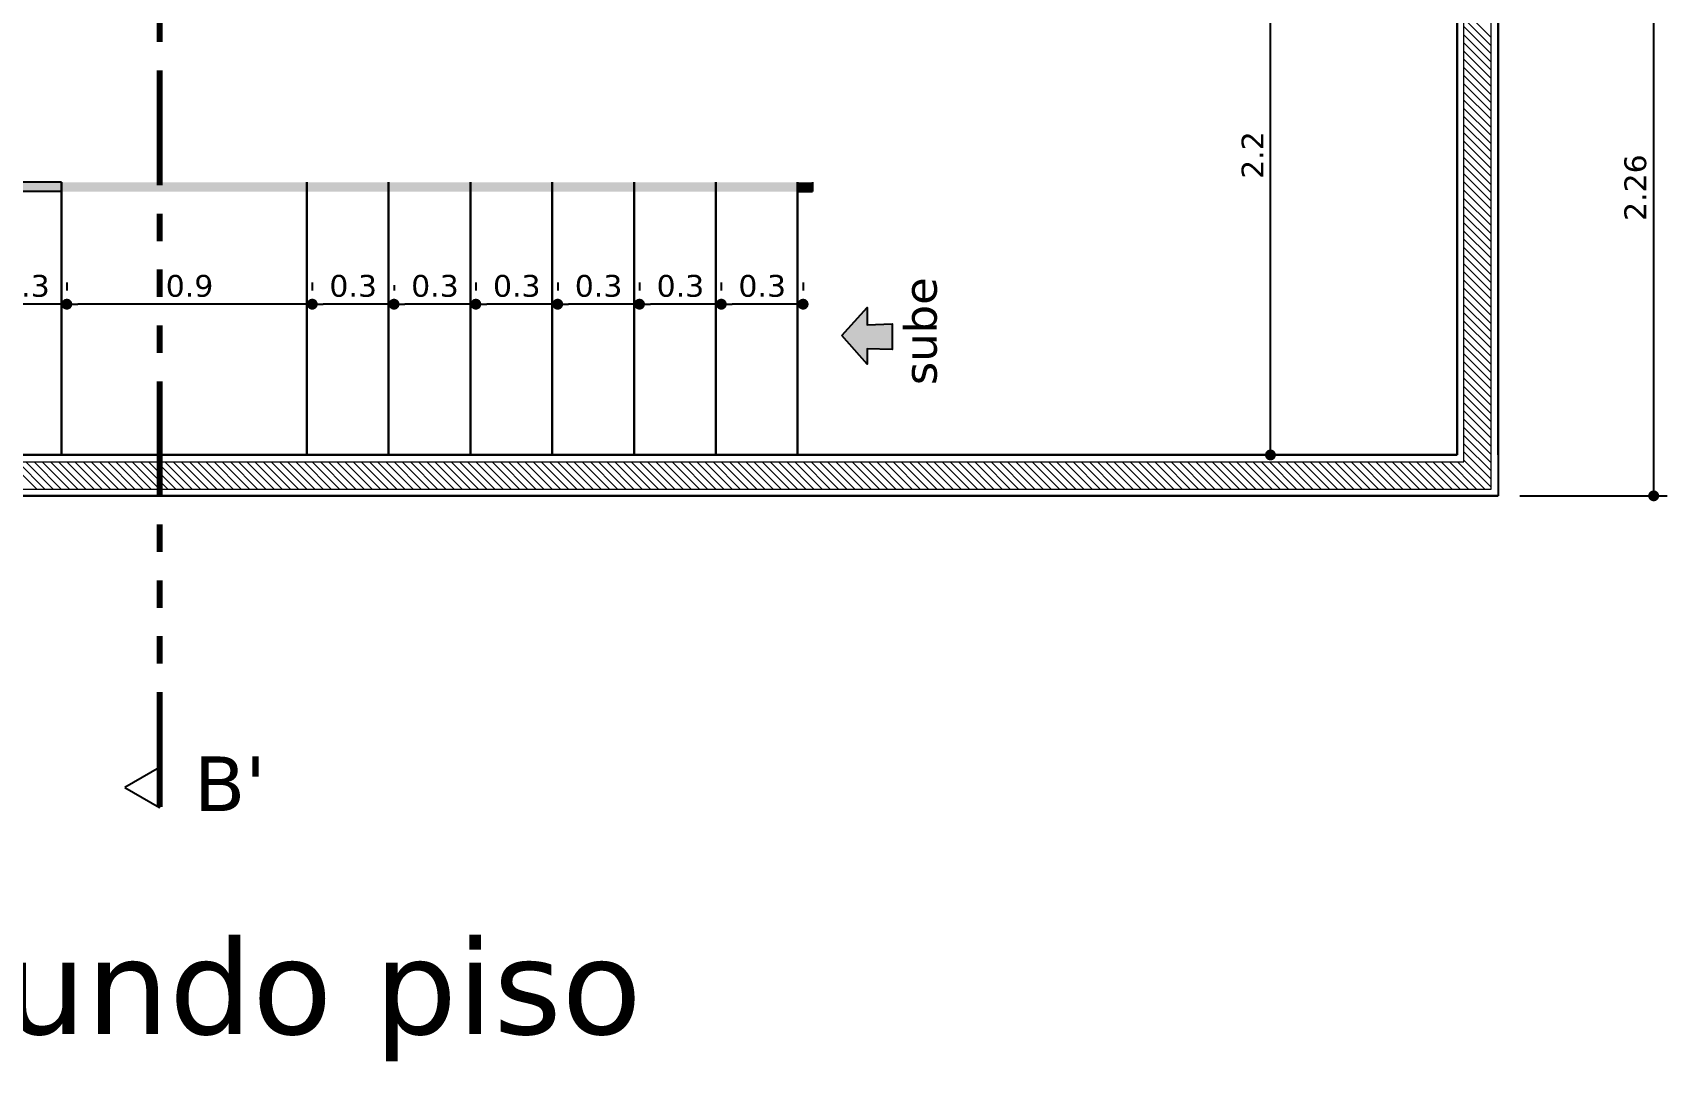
# Model space of a CAD drawing. Header units: millimetres. Extents: x -106 to 2534, y 21 to 2786.
# Drawn here: x 1267.17 to 1273.16, y 1394.31 to 1398.08 of the extents above; entities that cross this region are included whole.
import ezdxf

# ---------------------------------------------------------------- set-up
doc = ezdxf.new("R2010")
doc.units = ezdxf.units.MM
doc.linetypes.add('ACAD_ISO14W100', pattern=[24, 12, -3, 0, -3, 0, -3, 0, -3])
for name, color, linetype, lineweight in [('achurado', 142, 'Continuous', 9), ('cotas 02', 132, 'Continuous', 13), ('escalera', 90, 'Continuous', 30), ('L. corte', 106, 'ACAD_ISO14W100', 80), ('muros', 20, 'Continuous', 30), ('puerta . lejan', 64, 'Continuous', 13), ('textos', 116, 'Continuous', 40), ('varanda', 240, 'Continuous', 25)]:
    doc.layers.add(name, color=color, linetype=linetype, lineweight=lineweight)
doc.styles.get("Standard").update_dxf_attribs({"font": 'verdana.ttf'})
doc.dimstyles.new('cota 1.50', dxfattribs={"dimtxt": 0.08, "dimasz": 0.04, "dimexe": 0.05, "dimexo": 0.08, "dimgap": 0.025, "dimtad": 1, "dimdsep": 46, "dimtxsty": 'Standard', "dimblk": 'DOT', "dimcen": 2.5, "dimadec": 0, "dimazin": 0, "dimtm": 1e-09, "dimtfac": 1, "dimtmove": 0, "dimatfit": 3, "dimfxl": 1, "dimarcsym": 0})

# ---------------------------------------------------------------- blocks, each defined once
blk = doc.blocks.new('_Dot')
at = {"color": 0, "linetype": 'ByBlock', "lineweight": -2}
blk.add_line((-0.5, 0), (-1, 0), dxfattribs=at)
at = {"color": 0, "linetype": 'ByBlock', "const_width": 0.5}
blk.add_lwpolyline([(-0.25, 0, 1), (0.25, 0, 1)], format="xyb", close=True, dxfattribs=at)
blk = doc.blocks.new('*D249')
at = {"layer": 'cotas 02', "color": 0, "lineweight": -2, "transparency": 16777216}
for p, q in [((1272.6207, 1398.6469), (1273.1613, 1398.6469)), ((1273.1113, 1396.4258), (1273.1113, 1398.6069)), ((1272.6207, 1396.3858), (1273.1613, 1396.3858))]:
    blk.add_line(p, q, dxfattribs=at)
at = {"layer": 'Defpoints', "color": 0, "transparency": 16777216}
for p in [(1272.5407, 1398.6469), (1273.1113, 1398.6469), (1272.5407, 1396.3858)]:
    blk.add_point(p, dxfattribs=at)
at = {"layer": 'cotas 02', "color": 0, "lineweight": -2, "transparency": 16777216, "xscale": 0.03999999999999999, "yscale": 0.03999999999999999, "zscale": 0.03999999999999999}
for p, rotation in [((1273.1113, 1398.6469), 90), ((1273.1113, 1396.3858), 270)]:
    blk.add_blockref('_Dot', p, dxfattribs=dict(at, rotation=rotation))
at = {"layer": 'cotas 02', "color": 0, "transparency": 16777216, "insert": (1273.0446, 1397.5163), "char_height": 0.08, "attachment_point": 5, "rotation": 90}
blk.add_mtext('2.26', dxfattribs=at)
blk = doc.blocks.new('*D251')
at = {"layer": 'cotas 02', "color": 0, "lineweight": -2, "transparency": 16777216}
for p, q in [((1272.3107, 1398.7358), (1271.656, 1398.7358)), ((1271.706, 1396.5758), (1271.706, 1398.6958)), ((1272.3107, 1396.5358), (1271.656, 1396.5358))]:
    blk.add_line(p, q, dxfattribs=at)
at = {"layer": 'Defpoints', "color": 0, "transparency": 16777216}
for p in [(1271.706, 1398.7358), (1272.3907, 1398.7358), (1272.3907, 1396.5358)]:
    blk.add_point(p, dxfattribs=at)
at = {"layer": 'cotas 02', "color": 0, "lineweight": -2, "transparency": 16777216, "xscale": 0.03999999999999999, "yscale": 0.03999999999999999, "zscale": 0.03999999999999999}
for p, rotation in [((1271.706, 1398.7358), 90), ((1271.706, 1396.5358), 270)]:
    blk.add_blockref('_Dot', p, dxfattribs=dict(at, rotation=rotation))
at = {"layer": 'cotas 02', "color": 0, "transparency": 16777216, "insert": (1271.6402, 1397.6358), "char_height": 0.08, "attachment_point": 5, "rotation": 90}
blk.add_mtext('2.2', dxfattribs=at)
blk = doc.blocks.new('*D378')
at = {"layer": 'cotas 02', "color": 0, "lineweight": -2, "transparency": 16777216}
for p, q in [((1269.6922, 1397.1687), (1269.6922, 1397.1387)), ((1269.9922, 1397.1687), (1269.9922, 1397.1387)), ((1269.9522, 1397.0887), (1269.7322, 1397.0887))]:
    blk.add_line(p, q, dxfattribs=at)
at = {"layer": 'Defpoints', "color": 0, "transparency": 16777216}
for p in [(1269.6922, 1397.0887), (1269.6922, 1397.0887), (1269.9922, 1397.0887)]:
    blk.add_point(p, dxfattribs=at)
at = {"layer": 'cotas 02', "color": 0, "lineweight": -2, "transparency": 16777216, "xscale": 0.03999999999999999, "yscale": 0.03999999999999999, "zscale": 0.03999999999999999, "rotation": 180}
blk.add_blockref('_Dot', (1269.6922, 1397.0887), dxfattribs=at)
at = {"layer": 'cotas 02', "color": 0, "lineweight": -2, "transparency": 16777216, "xscale": 0.03999999999999999, "yscale": 0.03999999999999999, "zscale": 0.03999999999999999}
blk.add_blockref('_Dot', (1269.9922, 1397.0887), dxfattribs=at)
at = {"layer": 'cotas 02', "color": 0, "transparency": 16777216, "insert": (1269.8422, 1397.1553), "char_height": 0.08, "attachment_point": 5}
blk.add_mtext('0.3', dxfattribs=at)
blk = doc.blocks.new('*D379')
at = {"layer": 'cotas 02', "color": 0, "lineweight": -2, "transparency": 16777216}
for p, q in [((1269.3922, 1397.1687), (1269.3922, 1397.1387)), ((1269.6922, 1397.1687), (1269.6922, 1397.1387)), ((1269.6522, 1397.0887), (1269.4322, 1397.0887))]:
    blk.add_line(p, q, dxfattribs=at)
at = {"layer": 'Defpoints', "color": 0, "transparency": 16777216}
for p in [(1269.3922, 1397.0887), (1269.3922, 1397.0887), (1269.6922, 1397.0887)]:
    blk.add_point(p, dxfattribs=at)
at = {"layer": 'cotas 02', "color": 0, "lineweight": -2, "transparency": 16777216, "xscale": 0.03999999999999999, "yscale": 0.03999999999999999, "zscale": 0.03999999999999999, "rotation": 180}
blk.add_blockref('_Dot', (1269.3922, 1397.0887), dxfattribs=at)
at = {"layer": 'cotas 02', "color": 0, "lineweight": -2, "transparency": 16777216, "xscale": 0.03999999999999999, "yscale": 0.03999999999999999, "zscale": 0.03999999999999999}
blk.add_blockref('_Dot', (1269.6922, 1397.0887), dxfattribs=at)
at = {"layer": 'cotas 02', "color": 0, "transparency": 16777216, "insert": (1269.5422, 1397.1553), "char_height": 0.08, "attachment_point": 5}
blk.add_mtext('0.3', dxfattribs=at)
blk = doc.blocks.new('*D380')
at = {"layer": 'cotas 02', "color": 0, "lineweight": -2, "transparency": 16777216}
for p, q in [((1269.0922, 1397.1687), (1269.0922, 1397.1387)), ((1269.3922, 1397.1687), (1269.3922, 1397.1387)), ((1269.3522, 1397.0887), (1269.1322, 1397.0887))]:
    blk.add_line(p, q, dxfattribs=at)
at = {"layer": 'Defpoints', "color": 0, "transparency": 16777216}
for p in [(1269.0922, 1397.0887), (1269.0922, 1397.0887), (1269.3922, 1397.0887)]:
    blk.add_point(p, dxfattribs=at)
at = {"layer": 'cotas 02', "color": 0, "lineweight": -2, "transparency": 16777216, "xscale": 0.03999999999999999, "yscale": 0.03999999999999999, "zscale": 0.03999999999999999, "rotation": 180}
blk.add_blockref('_Dot', (1269.0922, 1397.0887), dxfattribs=at)
at = {"layer": 'cotas 02', "color": 0, "lineweight": -2, "transparency": 16777216, "xscale": 0.03999999999999999, "yscale": 0.03999999999999999, "zscale": 0.03999999999999999}
blk.add_blockref('_Dot', (1269.3922, 1397.0887), dxfattribs=at)
at = {"layer": 'cotas 02', "color": 0, "transparency": 16777216, "insert": (1269.2422, 1397.1553), "char_height": 0.08, "attachment_point": 5}
blk.add_mtext('0.3', dxfattribs=at)
blk = doc.blocks.new('*D381')
at = {"layer": 'cotas 02', "color": 0, "lineweight": -2, "transparency": 16777216}
for p, q in [((1268.7922, 1397.1687), (1268.7922, 1397.1387)), ((1269.0922, 1397.1687), (1269.0922, 1397.1387)), ((1269.0522, 1397.0887), (1268.8322, 1397.0887))]:
    blk.add_line(p, q, dxfattribs=at)
at = {"layer": 'Defpoints', "color": 0, "transparency": 16777216}
for p in [(1268.7922, 1397.0887), (1268.7922, 1397.0887), (1269.0922, 1397.0887)]:
    blk.add_point(p, dxfattribs=at)
at = {"layer": 'cotas 02', "color": 0, "lineweight": -2, "transparency": 16777216, "xscale": 0.03999999999999999, "yscale": 0.03999999999999999, "zscale": 0.03999999999999999, "rotation": 180}
blk.add_blockref('_Dot', (1268.7922, 1397.0887), dxfattribs=at)
at = {"layer": 'cotas 02', "color": 0, "lineweight": -2, "transparency": 16777216, "xscale": 0.03999999999999999, "yscale": 0.03999999999999999, "zscale": 0.03999999999999999}
blk.add_blockref('_Dot', (1269.0922, 1397.0887), dxfattribs=at)
at = {"layer": 'cotas 02', "color": 0, "transparency": 16777216, "insert": (1268.9422, 1397.1553), "char_height": 0.08, "attachment_point": 5}
blk.add_mtext('0.3', dxfattribs=at)
blk = doc.blocks.new('*D382')
at = {"layer": 'cotas 02', "color": 0, "lineweight": -2, "transparency": 16777216}
for p, q in [((1268.4922, 1397.1587), (1268.4922, 1397.1387)), ((1268.7922, 1397.1687), (1268.7922, 1397.1387)), ((1268.7522, 1397.0887), (1268.5322, 1397.0887))]:
    blk.add_line(p, q, dxfattribs=at)
at = {"layer": 'Defpoints', "color": 0, "transparency": 16777216}
for p in [(1268.4922, 1397.0887), (1268.7922, 1397.0887), (1268.4922, 1397.0787)]:
    blk.add_point(p, dxfattribs=at)
at = {"layer": 'cotas 02', "color": 0, "lineweight": -2, "transparency": 16777216, "xscale": 0.03999999999999999, "yscale": 0.03999999999999999, "zscale": 0.03999999999999999, "rotation": 180}
blk.add_blockref('_Dot', (1268.4922, 1397.0887), dxfattribs=at)
at = {"layer": 'cotas 02', "color": 0, "lineweight": -2, "transparency": 16777216, "xscale": 0.03999999999999999, "yscale": 0.03999999999999999, "zscale": 0.03999999999999999}
blk.add_blockref('_Dot', (1268.7922, 1397.0887), dxfattribs=at)
at = {"layer": 'cotas 02', "color": 0, "transparency": 16777216, "insert": (1268.6422, 1397.1553), "char_height": 0.08, "attachment_point": 5}
blk.add_mtext('0.3', dxfattribs=at)
blk = doc.blocks.new('*D383')
at = {"layer": 'cotas 02', "color": 0, "lineweight": -2, "transparency": 16777216}
for p, q in [((1268.1922, 1397.1687), (1268.1922, 1397.1387)), ((1268.4922, 1397.1587), (1268.4922, 1397.1387)), ((1268.4522, 1397.0887), (1268.2322, 1397.0887))]:
    blk.add_line(p, q, dxfattribs=at)
at = {"layer": 'Defpoints', "color": 0, "transparency": 16777216}
for p in [(1268.1922, 1397.0887), (1268.1922, 1397.0887), (1268.4922, 1397.0787)]:
    blk.add_point(p, dxfattribs=at)
at = {"layer": 'cotas 02', "color": 0, "lineweight": -2, "transparency": 16777216, "xscale": 0.03999999999999999, "yscale": 0.03999999999999999, "zscale": 0.03999999999999999, "rotation": 180}
blk.add_blockref('_Dot', (1268.1922, 1397.0887), dxfattribs=at)
at = {"layer": 'cotas 02', "color": 0, "lineweight": -2, "transparency": 16777216, "xscale": 0.03999999999999999, "yscale": 0.03999999999999999, "zscale": 0.03999999999999999}
blk.add_blockref('_Dot', (1268.4922, 1397.0887), dxfattribs=at)
at = {"layer": 'cotas 02', "color": 0, "transparency": 16777216, "insert": (1268.3422, 1397.1553), "char_height": 0.08, "attachment_point": 5}
blk.add_mtext('0.3', dxfattribs=at)
blk = doc.blocks.new('*D384')
at = {"layer": 'cotas 02', "color": 0, "lineweight": -2, "transparency": 16777216}
for p, q in [((1267.2922, 1397.1687), (1267.2922, 1397.1387)), ((1268.1922, 1397.1687), (1268.1922, 1397.1387)), ((1268.1522, 1397.0887), (1267.3322, 1397.0887))]:
    blk.add_line(p, q, dxfattribs=at)
at = {"layer": 'Defpoints', "color": 0, "transparency": 16777216}
for p in [(1267.2922, 1397.0887), (1267.2922, 1397.0887), (1268.1922, 1397.0887)]:
    blk.add_point(p, dxfattribs=at)
at = {"layer": 'cotas 02', "color": 0, "lineweight": -2, "transparency": 16777216, "xscale": 0.03999999999999999, "yscale": 0.03999999999999999, "zscale": 0.03999999999999999, "rotation": 180}
blk.add_blockref('_Dot', (1267.2922, 1397.0887), dxfattribs=at)
at = {"layer": 'cotas 02', "color": 0, "lineweight": -2, "transparency": 16777216, "xscale": 0.03999999999999999, "yscale": 0.03999999999999999, "zscale": 0.03999999999999999}
blk.add_blockref('_Dot', (1268.1922, 1397.0887), dxfattribs=at)
at = {"layer": 'cotas 02', "color": 0, "transparency": 16777216, "insert": (1267.7422, 1397.1553), "char_height": 0.08, "attachment_point": 5}
blk.add_mtext('0.9', dxfattribs=at)
blk = doc.blocks.new('*D385')
at = {"layer": 'cotas 02', "color": 0, "lineweight": -2, "transparency": 16777216}
for p, q in [((1267.2922, 1397.1687), (1267.2922, 1397.1387)), ((1267.2522, 1397.0887), (1267.0322, 1397.0887)), ((1266.9922, 1397.0187), (1266.9922, 1397.0387))]:
    blk.add_line(p, q, dxfattribs=at)
at = {"layer": 'Defpoints', "color": 0, "transparency": 16777216}
for p in [(1266.9922, 1397.0987), (1266.9922, 1397.0887), (1267.2922, 1397.0887)]:
    blk.add_point(p, dxfattribs=at)
at = {"layer": 'cotas 02', "color": 0, "lineweight": -2, "transparency": 16777216, "xscale": 0.03999999999999999, "yscale": 0.03999999999999999, "zscale": 0.03999999999999999, "rotation": 180}
blk.add_blockref('_Dot', (1266.9922, 1397.0887), dxfattribs=at)
at = {"layer": 'cotas 02', "color": 0, "lineweight": -2, "transparency": 16777216, "xscale": 0.03999999999999999, "yscale": 0.03999999999999999, "zscale": 0.03999999999999999}
blk.add_blockref('_Dot', (1267.2922, 1397.0887), dxfattribs=at)
at = {"layer": 'cotas 02', "color": 0, "transparency": 16777216, "insert": (1267.1422, 1397.1553), "char_height": 0.08, "attachment_point": 5}
blk.add_mtext('0.3', dxfattribs=at)

msp = doc.modelspace()

# ---------------------------------------------------------------- hatches: boundary and pattern name
h = msp.add_hatch(color=20)
h.set_gradient(color1=(244, 62, 11), color2=(209, 53, 10), one_color=1, tint=0.43)
h.paths.add_polyline_path([(1267.2722, 1397.5358), (1267.2722, 1397.5016), (1267.6316, 1397.5016), (1267.6316, 1397.5358)])
h = msp.add_hatch(color=12)
h.set_gradient(color1=(204, 15, 5), color2=(214, 16, 5), one_color=1, tint=0.43, name='CYLINDER')
h.paths.add_polyline_path([(1267.6316, 1397.5358), (1267.6316, 1397.5016), (1269.9722, 1397.5016), (1269.9722, 1397.5358)])
h = msp.add_hatch(color=0)
h.set_gradient(color1=(0, 0, 255), rotation=180, tint=1)
h.paths.add_polyline_path([(1270.1347, 1396.9737), (1270.2271, 1397.0771), (1270.2271, 1397.013), (1270.3186, 1397.0168), (1270.3186, 1396.9229), (1270.2271, 1396.9251), (1270.2271, 1396.8685)])
at = {"layer": 'puerta . lejan'}
h = msp.add_hatch(color=256, dxfattribs=at)
h.set_gradient(color1=(245, 5, 9), color2=(215, 4, 8), one_color=1, tint=0.43)
h.paths.add_polyline_path([(1267.2722, 1397.5358), (1264.8722, 1397.5358), (1264.8722, 1397.5016), (1267.2722, 1397.5016)])
at = {"layer": 'varanda'}
h = msp.add_hatch(color=12, dxfattribs=at)
h.set_gradient(color1=(204, 15, 5), color2=(214, 16, 5), one_color=1, tint=0.43)
h.paths.add_polyline_path([(1269.9722, 1397.5358), (1269.9722, 1397.5016), (1270.0268, 1397.5016), (1270.0268, 1397.5358)])

# ---------------------------------------------------------------- linework, layer by layer
at = {"color": 0, "linetype": 'Continuous'}
msp.add_lwpolyline([(1270.1347, 1396.9737), (1270.2271, 1397.0771), (1270.2271, 1397.013), (1270.3186, 1397.0168), (1270.3186, 1396.9229), (1270.2271, 1396.9251), (1270.2271, 1396.8685)], close=True, dxfattribs=at)
msp.add_lwpolyline([(1267.5047, 1395.3156), (1267.6316, 1395.2423), (1267.6316, 1395.3888)], close=True)
at = {"layer": 'achurado'}
for p, q in [((1272.4157, 1396.5108), (1272.4157, 1398.7608)), ((1272.5157, 1396.4108), (1272.5157, 1398.6591)), ((1272.4157, 1398.167), (1272.5157, 1398.067)), ((1272.4157, 1398.137), (1272.5157, 1398.037)), ((1272.4157, 1398.107), (1272.5157, 1398.007)), ((1272.4157, 1398.077), (1272.5157, 1397.977)), ((1272.4157, 1398.047), (1272.5157, 1397.947)), ((1272.4157, 1398.017), (1272.5157, 1397.917)), ((1272.4157, 1397.987), (1272.5157, 1397.887)), ((1272.4157, 1397.957), (1272.5157, 1397.857)), ((1272.4157, 1397.927), (1272.5157, 1397.827)), ((1272.4157, 1397.897), (1272.5157, 1397.797)), ((1272.4157, 1397.867), (1272.5157, 1397.767)), ((1272.4157, 1397.837), (1272.5157, 1397.737)), ((1272.4157, 1397.807), (1272.5157, 1397.707)), ((1272.4157, 1397.777), (1272.5157, 1397.677)), ((1272.4157, 1397.747), (1272.5157, 1397.647)), ((1272.4157, 1397.717), (1272.5157, 1397.617)), ((1272.4157, 1397.687), (1272.5157, 1397.587)), ((1272.4157, 1397.657), (1272.5157, 1397.557)), ((1272.4157, 1397.627), (1272.5157, 1397.527)), ((1272.4157, 1397.597), (1272.5157, 1397.497)), ((1272.4157, 1397.567), (1272.5157, 1397.467)), ((1272.4157, 1397.537), (1272.5157, 1397.437)), ((1272.4157, 1397.507), (1272.5157, 1397.407)), ((1272.4157, 1397.477), (1272.5157, 1397.377)), ((1272.4157, 1397.447), (1272.5157, 1397.347)), ((1272.4157, 1397.417), (1272.5157, 1397.317)), ((1272.4157, 1397.387), (1272.5157, 1397.287)), ((1272.4157, 1397.357), (1272.5157, 1397.257)), ((1272.4157, 1397.327), (1272.5157, 1397.227)), ((1272.4157, 1397.297), (1272.5157, 1397.197)), ((1272.4157, 1397.267), (1272.5157, 1397.167)), ((1272.4157, 1397.237), (1272.5157, 1397.137)), ((1272.4157, 1397.207), (1272.5157, 1397.107)), ((1272.4157, 1397.177), (1272.5157, 1397.077)), ((1272.4157, 1397.147), (1272.5157, 1397.047)), ((1272.4157, 1397.117), (1272.5157, 1397.017)), ((1272.4157, 1397.087), (1272.5157, 1396.987)), ((1272.4157, 1397.057), (1272.5157, 1396.957)), ((1272.4157, 1397.027), (1272.5157, 1396.927)), ((1272.4157, 1396.997), (1272.5157, 1396.897)), ((1272.4157, 1396.967), (1272.5157, 1396.867)), ((1272.4157, 1396.937), (1272.5157, 1396.837)), ((1272.4157, 1396.907), (1272.5157, 1396.807)), ((1272.4157, 1396.877), (1272.5157, 1396.777)), ((1272.4157, 1396.847), (1272.5157, 1396.747)), ((1272.4157, 1396.817), (1272.5157, 1396.717)), ((1272.4157, 1396.787), (1272.5157, 1396.687)), ((1272.4157, 1396.757), (1272.5157, 1396.657)), ((1272.4157, 1396.727), (1272.5157, 1396.627)), ((1272.4157, 1396.697), (1272.5157, 1396.597)), ((1272.4157, 1396.667), (1272.5157, 1396.567)), ((1272.4157, 1396.637), (1272.5157, 1396.537)), ((1272.4157, 1396.607), (1272.5157, 1396.507)), ((1272.4157, 1396.577), (1272.5157, 1396.477)), ((1263.1463, 1396.5108), (1272.3907, 1396.5108)), ((1267.082, 1396.5108), (1267.182, 1396.4108)), ((1267.112, 1396.5108), (1267.212, 1396.4108)), ((1267.142, 1396.5108), (1267.242, 1396.4108)), ((1267.172, 1396.5108), (1267.272, 1396.4108)), ((1267.202, 1396.5108), (1267.302, 1396.4108)), ((1267.232, 1396.5108), (1267.332, 1396.4108)), ((1267.262, 1396.5108), (1267.362, 1396.4108)), ((1267.292, 1396.5108), (1267.392, 1396.4108)), ((1267.322, 1396.5108), (1267.422, 1396.4108)), ((1267.352, 1396.5108), (1267.452, 1396.4108)), ((1267.382, 1396.5108), (1267.482, 1396.4108)), ((1267.412, 1396.5108), (1267.512, 1396.4108)), ((1267.442, 1396.5108), (1267.542, 1396.4108)), ((1267.472, 1396.5108), (1267.572, 1396.4108)), ((1267.502, 1396.5108), (1267.602, 1396.4108)), ((1267.532, 1396.5108), (1267.632, 1396.4108)), ((1267.562, 1396.5108), (1267.662, 1396.4108)), ((1267.592, 1396.5108), (1267.692, 1396.4108)), ((1267.622, 1396.5108), (1267.722, 1396.4108)), ((1267.652, 1396.5108), (1267.752, 1396.4108)), ((1267.682, 1396.5108), (1267.782, 1396.4108)), ((1267.712, 1396.5108), (1267.812, 1396.4108)), ((1267.742, 1396.5108), (1267.842, 1396.4108)), ((1267.772, 1396.5108), (1267.872, 1396.4108)), ((1267.802, 1396.5108), (1267.902, 1396.4108)), ((1267.832, 1396.5108), (1267.932, 1396.4108)), ((1267.862, 1396.5108), (1267.962, 1396.4108)), ((1267.892, 1396.5108), (1267.992, 1396.4108)), ((1267.922, 1396.5108), (1268.022, 1396.4108)), ((1267.952, 1396.5108), (1268.052, 1396.4108)), ((1267.982, 1396.5108), (1268.082, 1396.4108)), ((1268.012, 1396.5108), (1268.112, 1396.4108)), ((1268.042, 1396.5108), (1268.142, 1396.4108)), ((1268.072, 1396.5108), (1268.172, 1396.4108)), ((1268.102, 1396.5108), (1268.202, 1396.4108)), ((1268.132, 1396.5108), (1268.232, 1396.4108)), ((1268.162, 1396.5108), (1268.262, 1396.4108)), ((1268.192, 1396.5108), (1268.292, 1396.4108)), ((1268.222, 1396.5108), (1268.322, 1396.4108)), ((1268.252, 1396.5108), (1268.352, 1396.4108)), ((1268.282, 1396.5108), (1268.382, 1396.4108)), ((1268.312, 1396.5108), (1268.412, 1396.4108)), ((1268.342, 1396.5108), (1268.442, 1396.4108)), ((1268.372, 1396.5108), (1268.472, 1396.4108)), ((1268.402, 1396.5108), (1268.502, 1396.4108)), ((1268.432, 1396.5108), (1268.532, 1396.4108)), ((1268.462, 1396.5108), (1268.562, 1396.4108)), ((1268.492, 1396.5108), (1268.592, 1396.4108)), ((1268.522, 1396.5108), (1268.622, 1396.4108)), ((1268.552, 1396.5108), (1268.652, 1396.4108)), ((1268.582, 1396.5108), (1268.682, 1396.4108)), ((1268.612, 1396.5108), (1268.712, 1396.4108)), ((1268.642, 1396.5108), (1268.742, 1396.4108)), ((1268.672, 1396.5108), (1268.772, 1396.4108)), ((1268.702, 1396.5108), (1268.802, 1396.4108)), ((1268.732, 1396.5108), (1268.832, 1396.4108)), ((1268.762, 1396.5108), (1268.862, 1396.4108)), ((1268.792, 1396.5108), (1268.892, 1396.4108)), ((1268.822, 1396.5108), (1268.922, 1396.4108)), ((1268.852, 1396.5108), (1268.952, 1396.4108)), ((1268.882, 1396.5108), (1268.982, 1396.4108)), ((1268.912, 1396.5108), (1269.012, 1396.4108)), ((1268.942, 1396.5108), (1269.042, 1396.4108)), ((1268.972, 1396.5108), (1269.072, 1396.4108)), ((1269.002, 1396.5108), (1269.102, 1396.4108)), ((1269.032, 1396.5108), (1269.132, 1396.4108)), ((1269.062, 1396.5108), (1269.162, 1396.4108)), ((1269.092, 1396.5108), (1269.192, 1396.4108)), ((1269.122, 1396.5108), (1269.222, 1396.4108)), ((1269.152, 1396.5108), (1269.252, 1396.4108)), ((1269.182, 1396.5108), (1269.282, 1396.4108)), ((1269.212, 1396.5108), (1269.312, 1396.4108)), ((1269.242, 1396.5108), (1269.342, 1396.4108)), ((1269.272, 1396.5108), (1269.372, 1396.4108)), ((1269.302, 1396.5108), (1269.402, 1396.4108)), ((1269.332, 1396.5108), (1269.432, 1396.4108)), ((1269.362, 1396.5108), (1269.462, 1396.4108)), ((1269.392, 1396.5108), (1269.492, 1396.4108)), ((1269.422, 1396.5108), (1269.522, 1396.4108)), ((1269.452, 1396.5108), (1269.552, 1396.4108)), ((1269.482, 1396.5108), (1269.582, 1396.4108)), ((1269.512, 1396.5108), (1269.612, 1396.4108)), ((1269.542, 1396.5108), (1269.642, 1396.4108)), ((1269.572, 1396.5108), (1269.672, 1396.4108)), ((1269.602, 1396.5108), (1269.702, 1396.4108)), ((1269.632, 1396.5108), (1269.732, 1396.4108)), ((1269.662, 1396.5108), (1269.762, 1396.4108)), ((1269.692, 1396.5108), (1269.792, 1396.4108)), ((1269.722, 1396.5108), (1269.822, 1396.4108)), ((1269.752, 1396.5108), (1269.852, 1396.4108)), ((1269.782, 1396.5108), (1269.882, 1396.4108)), ((1269.812, 1396.5108), (1269.912, 1396.4108)), ((1269.842, 1396.5108), (1269.942, 1396.4108)), ((1269.872, 1396.5108), (1269.972, 1396.4108)), ((1269.902, 1396.5108), (1270.002, 1396.4108)), ((1269.932, 1396.5108), (1270.032, 1396.4108)), ((1269.962, 1396.5108), (1270.062, 1396.4108)), ((1269.992, 1396.5108), (1270.092, 1396.4108)), ((1270.022, 1396.5108), (1270.122, 1396.4108)), ((1270.052, 1396.5108), (1270.152, 1396.4108)), ((1270.082, 1396.5108), (1270.182, 1396.4108)), ((1270.112, 1396.5108), (1270.212, 1396.4108)), ((1270.142, 1396.5108), (1270.242, 1396.4108)), ((1270.172, 1396.5108), (1270.272, 1396.4108)), ((1270.202, 1396.5108), (1270.302, 1396.4108)), ((1270.232, 1396.5108), (1270.332, 1396.4108)), ((1270.262, 1396.5108), (1270.362, 1396.4108)), ((1270.292, 1396.5108), (1270.392, 1396.4108)), ((1270.322, 1396.5108), (1270.422, 1396.4108)), ((1270.352, 1396.5108), (1270.452, 1396.4108)), ((1270.382, 1396.5108), (1270.482, 1396.4108)), ((1270.412, 1396.5108), (1270.512, 1396.4108)), ((1270.442, 1396.5108), (1270.542, 1396.4108)), ((1270.472, 1396.5108), (1270.572, 1396.4108)), ((1270.502, 1396.5108), (1270.602, 1396.4108)), ((1270.532, 1396.5108), (1270.632, 1396.4108)), ((1270.5539, 1396.5108), (1272.4157, 1396.5108)), ((1270.562, 1396.5108), (1270.662, 1396.4108)), ((1270.592, 1396.5108), (1270.692, 1396.4108)), ((1270.622, 1396.5108), (1270.722, 1396.4108)), ((1270.652, 1396.5108), (1270.752, 1396.4108)), ((1270.682, 1396.5108), (1270.782, 1396.4108)), ((1270.712, 1396.5108), (1270.812, 1396.4108)), ((1270.742, 1396.5108), (1270.842, 1396.4108)), ((1270.772, 1396.5108), (1270.872, 1396.4108)), ((1270.802, 1396.5108), (1270.902, 1396.4108)), ((1270.832, 1396.5108), (1270.932, 1396.4108)), ((1270.862, 1396.5108), (1270.962, 1396.4108)), ((1270.892, 1396.5108), (1270.992, 1396.4108)), ((1270.922, 1396.5108), (1271.022, 1396.4108)), ((1270.952, 1396.5108), (1271.052, 1396.4108)), ((1270.982, 1396.5108), (1271.082, 1396.4108)), ((1271.012, 1396.5108), (1271.112, 1396.4108)), ((1271.042, 1396.5108), (1271.142, 1396.4108)), ((1271.072, 1396.5108), (1271.172, 1396.4108)), ((1271.102, 1396.5108), (1271.202, 1396.4108)), ((1271.132, 1396.5108), (1271.232, 1396.4108)), ((1271.162, 1396.5108), (1271.262, 1396.4108)), ((1271.192, 1396.5108), (1271.292, 1396.4108)), ((1271.222, 1396.5108), (1271.322, 1396.4108)), ((1271.252, 1396.5108), (1271.352, 1396.4108)), ((1271.282, 1396.5108), (1271.382, 1396.4108)), ((1271.312, 1396.5108), (1271.412, 1396.4108)), ((1271.342, 1396.5108), (1271.442, 1396.4108)), ((1271.372, 1396.5108), (1271.472, 1396.4108)), ((1271.402, 1396.5108), (1271.502, 1396.4108)), ((1271.432, 1396.5108), (1271.532, 1396.4108)), ((1271.462, 1396.5108), (1271.562, 1396.4108)), ((1271.492, 1396.5108), (1271.592, 1396.4108)), ((1271.522, 1396.5108), (1271.622, 1396.4108)), ((1271.552, 1396.5108), (1271.652, 1396.4108)), ((1271.582, 1396.5108), (1271.682, 1396.4108)), ((1271.612, 1396.5108), (1271.712, 1396.4108)), ((1271.642, 1396.5108), (1271.742, 1396.4108)), ((1271.672, 1396.5108), (1271.772, 1396.4108)), ((1271.702, 1396.5108), (1271.802, 1396.4108)), ((1271.732, 1396.5108), (1271.832, 1396.4108)), ((1271.762, 1396.5108), (1271.862, 1396.4108)), ((1271.792, 1396.5108), (1271.892, 1396.4108)), ((1271.822, 1396.5108), (1271.922, 1396.4108)), ((1271.852, 1396.5108), (1271.952, 1396.4108)), ((1271.882, 1396.5108), (1271.982, 1396.4108)), ((1271.912, 1396.5108), (1272.012, 1396.4108)), ((1271.942, 1396.5108), (1272.042, 1396.4108)), ((1271.972, 1396.5108), (1272.072, 1396.4108)), ((1272.002, 1396.5108), (1272.102, 1396.4108)), ((1272.032, 1396.5108), (1272.132, 1396.4108)), ((1272.062, 1396.5108), (1272.162, 1396.4108)), ((1272.092, 1396.5108), (1272.192, 1396.4108)), ((1272.122, 1396.5108), (1272.222, 1396.4108)), ((1272.152, 1396.5108), (1272.252, 1396.4108)), ((1272.182, 1396.5108), (1272.282, 1396.4108)), ((1272.212, 1396.5108), (1272.312, 1396.4108)), ((1272.242, 1396.5108), (1272.342, 1396.4108)), ((1272.272, 1396.5108), (1272.372, 1396.4108)), ((1272.302, 1396.5108), (1272.402, 1396.4108)), ((1272.332, 1396.5108), (1272.432, 1396.4108)), ((1272.362, 1396.5108), (1272.462, 1396.4108)), ((1272.392, 1396.5108), (1272.492, 1396.4108)), ((1272.4157, 1396.547), (1272.5157, 1396.447)), ((1272.4157, 1396.517), (1272.5157, 1396.417)), ((1263.1463, 1396.4108), (1272.5157, 1396.4108))]:
    msp.add_line(p, q, dxfattribs=at)
at = {"layer": 'escalera'}
for p, q in [((1267.2722, 1396.5358), (1267.2722, 1397.5358)), ((1268.1722, 1396.5358), (1268.1722, 1397.5358)), ((1268.4722, 1396.5358), (1268.4722, 1397.5358)), ((1268.7722, 1396.5358), (1268.7722, 1397.5358)), ((1269.0722, 1396.5358), (1269.0722, 1397.5358)), ((1269.3722, 1396.5358), (1269.3722, 1397.5358)), ((1269.6722, 1396.5358), (1269.6722, 1397.5358)), ((1269.9722, 1397.5358), (1269.9722, 1396.5358))]:
    msp.add_line(p, q, dxfattribs=at)
at = {"layer": 'L. corte', "ltscale": 0.035}
msp.add_line((1267.6316, 1404.7855), (1267.6316, 1395.2423), dxfattribs=at)
at = {"layer": 'muros'}
for p, q in [((1272.3907, 1396.5358), (1272.3907, 1398.7358)), ((1272.5407, 1396.5358), (1272.5407, 1398.6469)), ((1263.1219, 1396.5358), (1272.3907, 1396.5358)), ((1269.8539, 1396.5358), (1269.9539, 1396.5358)), ((1270.5539, 1396.5358), (1272.3907, 1396.5358)), ((1272.5407, 1396.3858), (1260.2822, 1396.3858)), ((1263.1219, 1396.3858), (1272.5407, 1396.3858))]:
    msp.add_line(p, q, dxfattribs=at)
at = {"layer": 'varanda'}
for p, q in [((1267.2722, 1397.5358), (1264.8722, 1397.5358)), ((1267.2722, 1397.5016), (1267.2722, 1397.5358)), ((1270.0268, 1397.5358), (1270.0268, 1397.5016)), ((1267.2722, 1397.5016), (1264.8722, 1397.5016)), ((1269.9722, 1397.5016), (1270.0268, 1397.5016)), ((1272.5407, 1396.5358), (1272.5407, 1396.3858))]:
    msp.add_line(p, q, dxfattribs=at)

# ---------------------------------------------------------------- texts
at = {"layer": 'textos', "insert": (1270.3622, 1396.7917), "char_height": 0.12, "width": 5.372119, "attachment_point": 1, "rotation": 90}
msp.add_mtext('sube', dxfattribs=at)
at = {"layer": 'textos', "width": 5.372119, "attachment_point": 1}
for s, insert, char_height in [("B'", (1267.7583, 1395.4297), 0.2), ('planta segundo piso', (1264.5368, 1394.7615), 0.35)]:
    msp.add_mtext(s, dxfattribs=dict(at, insert=insert, char_height=char_height))

# ---------------------------------------------------------------- dimensions: what is measured, and where the dimension line sits
at = {"layer": 'cotas 02'}
for base, p1, p2, picture, middle in [((1271.706, 1398.7358), (1272.3907, 1396.5358), (1272.3907, 1398.7358), '*D251', (1271.6402, 1397.6358)), ((1273.1113, 1398.6469), (1272.5407, 1396.3858), (1272.5407, 1398.6469), '*D249', (1273.0446, 1397.5163))]:
    dim = msp.add_linear_dim(base=base, p1=p1, p2=p2, angle=90, dimstyle='cota 1.50', override={"dimfxl": 0.04}, dxfattribs=at)
    dim.commit()
    dim.dimension.update_dxf_attribs({"geometry": picture, "text_midpoint": middle})
for base, p1, p2, picture, middle in [((1266.9922, 1397.0887), (1267.2922, 1397.0887), (1266.9922, 1397.0987), '*D385', (1267.1422, 1397.1553)), ((1267.2922, 1397.0887), (1268.1922, 1397.0887), (1267.2922, 1397.0887), '*D384', (1267.7422, 1397.1553)), ((1268.1922, 1397.0887), (1268.4922, 1397.0787), (1268.1922, 1397.0887), '*D383', (1268.3422, 1397.1553)), ((1268.4922, 1397.0887), (1268.7922, 1397.0887), (1268.4922, 1397.0787), '*D382', (1268.6422, 1397.1553)), ((1268.7922, 1397.0887), (1269.0922, 1397.0887), (1268.7922, 1397.0887), '*D381', (1268.9422, 1397.1553)), ((1269.0922, 1397.0887), (1269.3922, 1397.0887), (1269.0922, 1397.0887), '*D380', (1269.2422, 1397.1553)), ((1269.3922, 1397.0887), (1269.6922, 1397.0887), (1269.3922, 1397.0887), '*D379', (1269.5422, 1397.1553)), ((1269.6922, 1397.0887), (1269.9922, 1397.0887), (1269.6922, 1397.0887), '*D378', (1269.8422, 1397.1553))]:
    dim = msp.add_linear_dim(base=base, p1=p1, p2=p2, dimstyle='cota 1.50', override={"dimtmove": 1, "dimfxl": 0.04}, dxfattribs=at)
    dim.commit()
    dim.dimension.update_dxf_attribs({"geometry": picture, "text_midpoint": middle})

doc.saveas('drawing.dxf')
